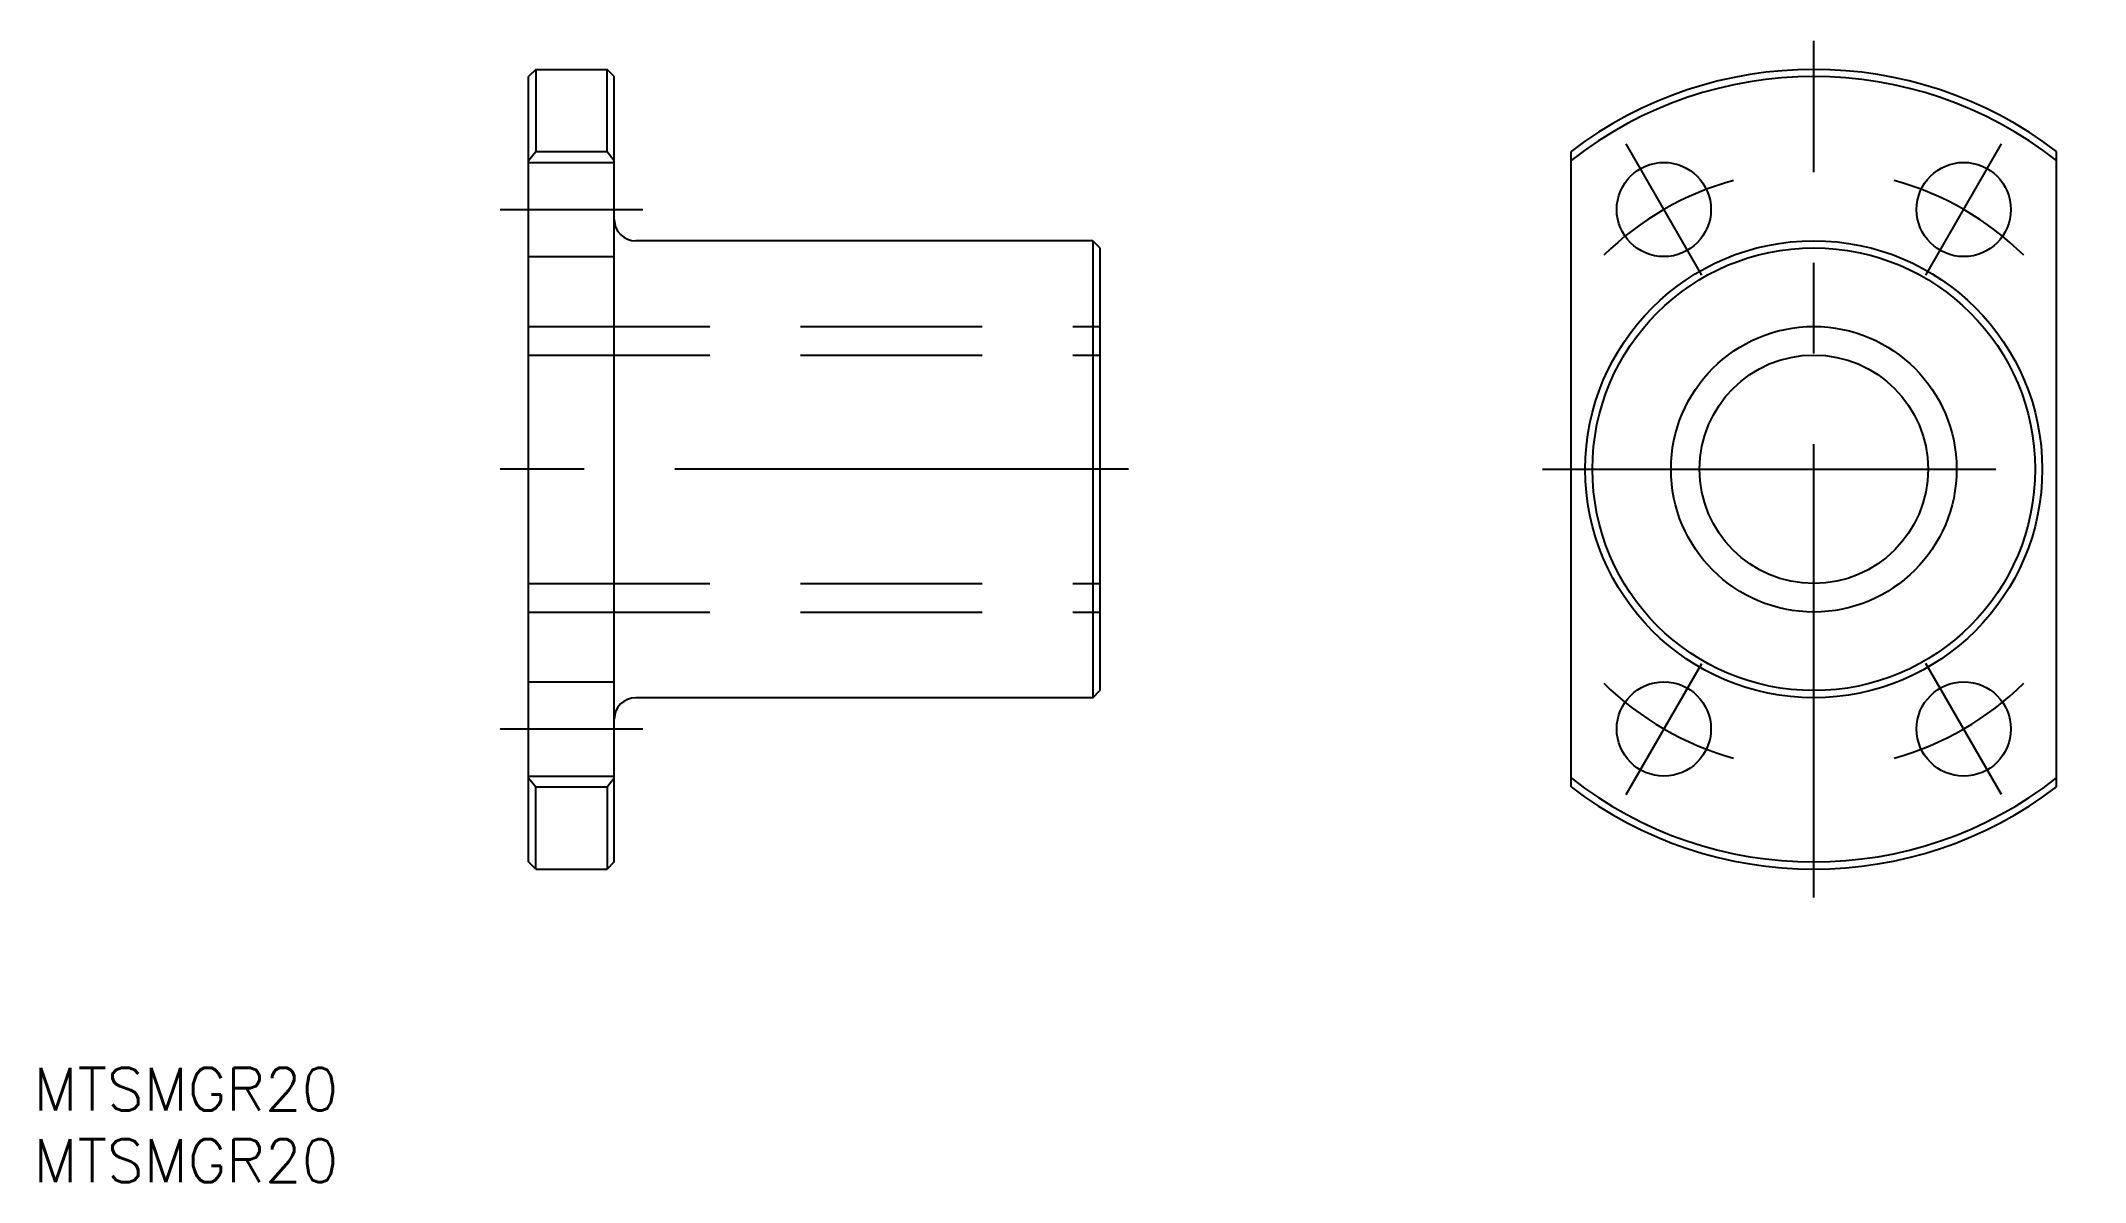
# Model space of a CAD drawing. Extents: x -124 to 19, y -50 to 30.
import ezdxf

# ---------------------------------------------------------------- set-up
doc = ezdxf.new("R2010")
doc.units = 0
doc.linetypes.add('CENTER', pattern=[50.8, 31.75, -6.35, 6.35, -6.35])
doc.linetypes.add('DASHED', pattern=[19.05, 12.7, -6.35])
doc.layers.get('0').update_dxf_attribs({"linetype": 'CONTINUOUS'})
doc.layers.add('CENTER', color=1, linetype='CENTER')
doc.styles.get("Standard").update_dxf_attribs({"font": 'txt.shx', "height": 3, "bigfont": 'bigfont.shx'})

msp = doc.modelspace()

# ---------------------------------------------------------------- linework, layer by layer
at = {"color": 7, "linetype": 'CONTINUOUS'}
for p, q in [((-89.5, 28), (-90, 27.5)), ((-90, -27.5), (-90, 27.5)), ((-89.5, 28), (-84.5, 28)), ((-89.5, 28), (-89.5, 22.25)), ((-84, 27.5), (-84.5, 28)), ((-84.5, 22.25), (-84.5, 28)), ((-84, -27.5), (-84, 27.5)), ((-90, 21.62), (-89.5, 22.25)), ((-89.5, 22.25), (-84.5, 22.25)), ((-84.5, 22.25), (-84, 21.62)), ((-17, -22.25), (-17, 22.25)), ((17, -22.25), (17, 22.25)), ((-50.5, 16), (-82.5, 16)), ((-50, 15.5), (-50.5, 16)), ((-50.5, 16), (-50.5, -16)), ((-50, 15.5), (-50, -15.5)), ((-50.5, -16), (-50, -15.5)), ((-50.5, -16), (-82.5, -16)), ((-90, -21.62), (-89.5, -22.25)), ((-89.5, -22.25), (-84.5, -22.25)), ((-89.5, -28), (-89.5, -22.25)), ((-84.5, -22.25), (-84, -21.62)), ((-84.5, -22.25), (-84.5, -28)), ((-89.5, -28), (-90, -27.5)), ((-89.5, -28), (-84.5, -28)), ((-84, -27.5), (-84.5, -28))]:
    msp.add_line(p, q, dxfattribs=at)
at = {"color": 3, "linetype": 'DASHED'}
for p, q in [((-90, 21.49), (-84, 21.49)), ((-90, 14.89), (-84, 14.89)), ((-90, 10), (-50, 10)), ((-90, 8), (-50, 8)), ((-90, -8), (-50, -8)), ((-90, -10), (-50, -10)), ((-90, -14.89), (-84, -14.89)), ((-90, -21.49), (-84, -21.49))]:
    msp.add_line(p, q, dxfattribs=at)
at = {"color": 7, "linetype": 'CONTINUOUS'}
for centre, radius in [((-10.5, 18.19), 3.3), ((10.5, 18.19), 3.3), ((0, 0), 16), ((0, 0), 15.5), ((0, 0), 8), ((-10.5, -18.19), 3.3), ((10.5, -18.19), 3.3)]:
    msp.add_circle(centre, radius, dxfattribs=at)
at = {"color": 3, "linetype": 'CONTINUOUS'}
msp.add_circle((0, 0), 10, dxfattribs=at)
at = {"color": 7, "linetype": 'CONTINUOUS'}
for centre, radius, start, end in [((0, 0), 28, 52.6168, 127.3832), ((0, 0), 27.5, 51.8165, 128.1835), ((-82.5, 17.5), 1.5, 180, 270), ((-82.5, -17.5), 1.5, 90, 180), ((0, 0), 27.5, 231.8165, 308.1835), ((0, 0), 28, 232.6168, 307.3832)]:
    msp.add_arc(centre, radius, start, end, dxfattribs=at)
at = {"layer": 'CENTER', "color": 1, "linetype": 'CENTER'}
for p, q in [((0, -30), (0, 30)), ((-7.85, 13.6), (-13.15, 22.78)), ((7.85, 13.6), (13.15, 22.78)), ((-92, 18.19), (-82, 18.19)), ((-48, 0), (-92, 0)), ((-19, 0), (19, 0)), ((-13.15, -22.78), (-7.85, -13.6)), ((13.15, -22.78), (7.85, -13.6)), ((-92, -18.19), (-82, -18.19))]:
    msp.add_line(p, q, dxfattribs=at)
for start, end in [(105.5303, 134.4697), (45.5303, 74.4697), (225.5303, 254.4697), (285.5303, 314.4697)]:
    msp.add_arc((0, 0), 21, start, end, dxfattribs=at)

# ---------------------------------------------------------------- texts
at = {"color": 7, "linetype": 'CONTINUOUS'}
for p in [(-124.67, -44.92), (-124.67, -49.92)]:
    msp.add_text('MTSMGR20', height=3, dxfattribs=at).set_placement(p)

doc.saveas('drawing.dxf')
